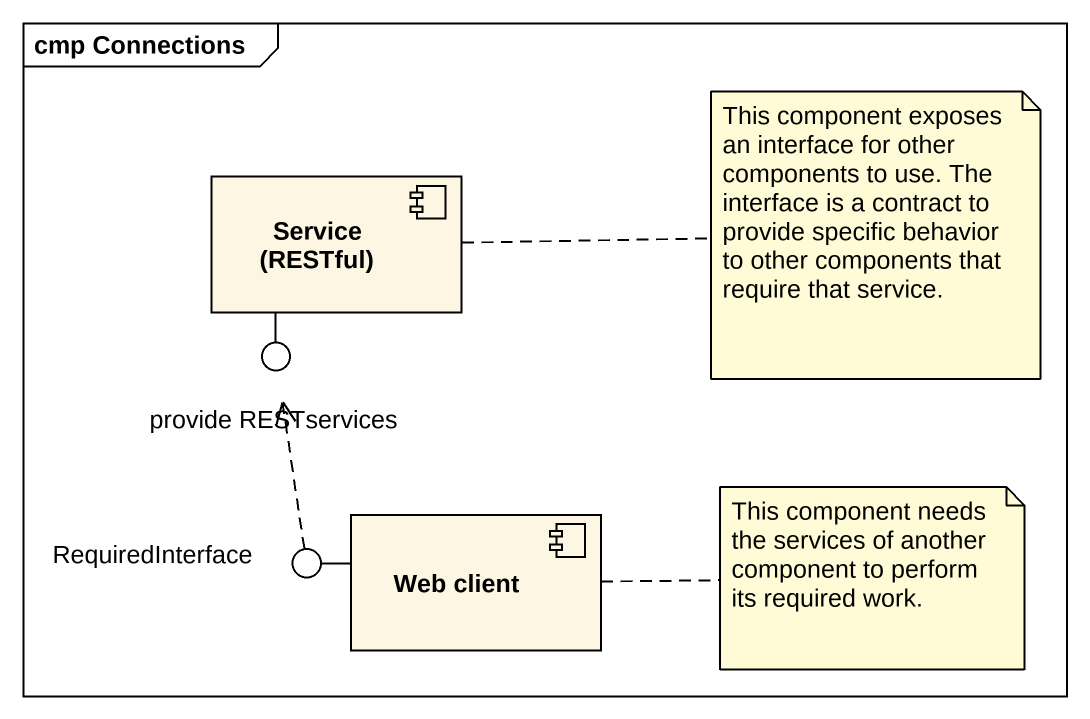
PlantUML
@startuml
mainframe cmp Connections
component "Service (RESTful)" as Service_RESTful
() "provide RESTservices" as provide_RESTservices
component "Web client" as Web_client
() RequiredInterface
Service_RESTful -- provide_RESTservices
Web_client -left- RequiredInterface
RequiredInterface .up.> provide_RESTservices
note right of Service_RESTful : This component exposes an interface for other components to use. The interface is a contract to provide specific behavior to other components that require that service.
note right of Web_client : This component needs the services of another component to perform its required work.
@enduml
